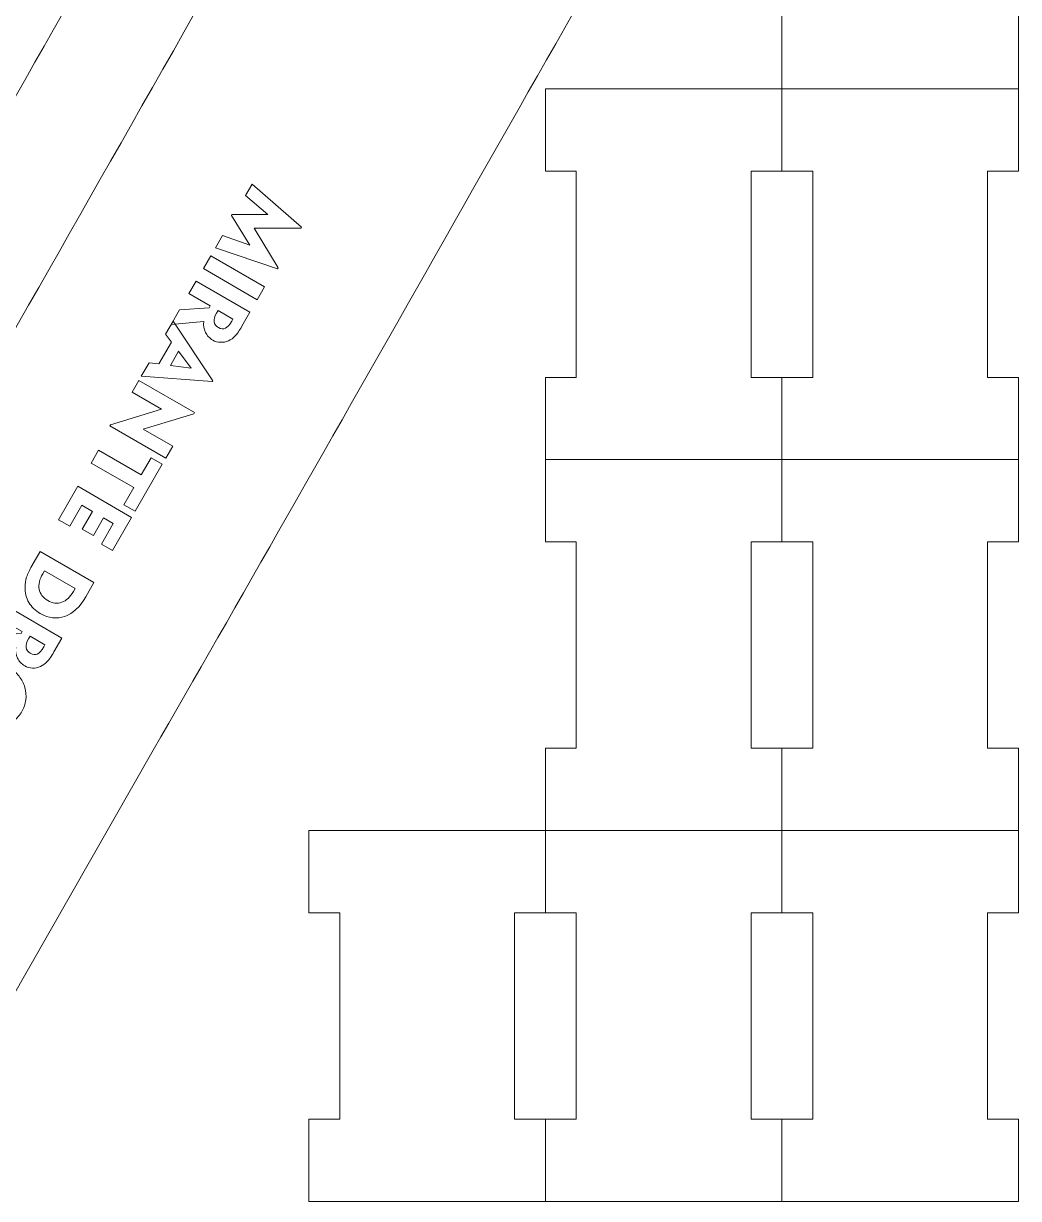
# Model space of a CAD drawing. Header units: millimetres. Extents: x -695 to 222, y -259 to 444.
# Drawn here: x 125.6 to 222.3, y 203 to 317.2 of the extents above; entities that cross this region are included whole.
import ezdxf

# ---------------------------------------------------------------- set-up
doc = ezdxf.new("R2010")
doc.units = ezdxf.units.MM
doc.header["$MEASUREMENT"] = 0
doc.layers.add('Camada 1', color=7, linetype='Continuous')

msp = doc.modelspace()

# ---------------------------------------------------------------- linework, layer by layer
at = {"layer": 'Camada 1', "color": 250, "lineweight": 9}
for points, knots in [([(154.7426, -174.9683), (154.7426, -174.9683), (154.6565, -174.9207), (154.6565, -174.9207), (154.6565, -174.9207), (154.4262, -174.7937), (154.195, -174.666), (153.9602, -174.5358), (153.9602, -174.5358), (135.4719, -163.0788), (135.844, -157.5013), (124.2362, -140.2521), (124.2362, -140.2521), (124.2362, -140.2521), (62.4888, -34.5565), (62.4888, -34.5565), (62.4888, -34.5565), (44.5784, -3.535), (17.9238, 41.3993), (0.0134, 72.4199), (0.0134, 72.4199), (-10.9435, 91.3978), (-12.6405, 95.4556), (-13.0009, 116.2374), (-13.0009, 116.2374), (-12.3235, 137.9772), (-7.3072, 140.444), (1.8275, 159.1211), (1.8275, 159.1211), (1.8275, 159.1211), (62.489, 265.444), (62.489, 265.444), (62.489, 265.444), (80.3989, 296.4654), (105.9857, 342.0165), (123.8953, 373.0373), (123.8953, 373.0373), (134.8521, 392.0151), (136.8375, 395.1035), (154.6551, 405.8073)], [0, 0, 0, 0, 0.09090909, 0.09090909, 0.09090909, 0.09090909, 0.18181818, 0.18181818, 0.18181818, 0.18181818, 0.27272727, 0.27272727, 0.27272727, 0.27272727, 0.36363636, 0.36363636, 0.36363636, 0.36363636, 0.45454545, 0.45454545, 0.45454545, 0.45454545, 0.54545455, 0.54545455, 0.54545455, 0.54545455, 0.63636364, 0.63636364, 0.63636364, 0.63636364, 0.72727273, 0.72727273, 0.72727273, 0.72727273, 0.81818182, 0.81818182, 0.81818182, 0.81818182, 1, 1, 1, 1]), ([(172.5403, 374.8289), (172.5403, 374.8289), (167.1963, 384.085), (167.1963, 384.085), (167.1963, 384.085), (167.1963, 384.085), (173.1469, 385.0678), (173.1469, 385.0678), (173.1469, 385.0678), (173.1469, 385.0678), (164.3993, 400.3139), (164.3993, 400.3139), (164.3993, 400.3139), (164.3993, 400.3139), (160.283, 396.0595), (160.283, 396.0595), (160.283, 396.0595), (160.283, 396.0595), (154.6551, 405.8073), (154.6551, 405.8073), (154.6551, 405.8073), (154.6551, 405.8073), (160.283, 396.0595), (160.283, 396.0595), (160.283, 396.0595), (160.283, 396.0595), (164.3993, 400.3139), (164.3993, 400.3139), (164.3993, 400.3139), (164.3993, 400.3139), (173.1469, 385.0678), (173.1469, 385.0678), (173.1469, 385.0678), (173.1469, 385.0678), (167.1963, 384.085), (167.1963, 384.085), (167.1963, 384.085), (167.1963, 384.085), (172.5403, 374.8289), (172.5403, 374.8289), (172.5403, 374.8289), (172.5403, 374.8289), (172.5036, 374.8068), (172.5036, 374.8068), (172.5036, 374.8068), (157.1657, 365.5457), (154.7163, 362.2764), (145.0626, 345.5552), (145.0626, 345.5552), (129.0636, 317.8437), (106.2066, 277.1525), (90.2073, 249.4408), (90.2073, 249.4408), (90.2073, 249.4408), (36.018, 154.4613), (36.018, 154.4613), (36.018, 154.4613), (27.8576, 137.7768), (23.3765, 135.5732), (22.7714, 116.1527), (22.7714, 116.1527), (23.0934, 97.5881), (24.6095, 93.9631), (34.3972, 77.0102), (34.3972, 77.0102), (50.3966, 49.2988), (74.2079, 9.1587), (90.2073, -18.5531), (90.2073, -18.5531), (90.2073, -18.5531), (145.3668, -112.9723), (145.3668, -112.9723), (145.3668, -112.9723), (155.7364, -128.3812), (155.4038, -133.3638), (171.9196, -143.5984), (171.9196, -143.5984), (171.9196, -143.5984), (172.5403, -143.9415), (172.5403, -143.9415), (172.5403, -143.9415), (172.5403, -143.9415), (167.1965, -153.1975), (167.1965, -153.1975), (167.1965, -153.1975), (167.1965, -153.1975), (163.3701, -148.5356), (163.3701, -148.5356), (163.3701, -148.5356), (163.3701, -148.5356), (154.5404, -163.7341), (154.5404, -163.7341), (154.5404, -163.7341), (154.5404, -163.7341), (160.283, -165.1723), (160.283, -165.1723), (160.283, -165.1723), (160.283, -165.1723), (154.6551, -174.9199), (154.6551, -174.9199), (154.6551, -174.9199), (154.6551, -174.9199), (160.283, -165.1723), (160.283, -165.1723), (160.283, -165.1723), (160.283, -165.1723), (154.5404, -163.7341), (154.5404, -163.7341), (154.5404, -163.7341), (154.5404, -163.7341), (163.3701, -148.5356), (163.3701, -148.5356), (163.3701, -148.5356), (163.3701, -148.5356), (167.1965, -153.1975), (167.1965, -153.1975), (167.1965, -153.1975), (167.1965, -153.1975), (172.5403, -143.9415), (172.5403, -143.9415), (172.5403, -143.9415), (172.5403, -143.9415), (172.5836, -143.9654), (172.5836, -143.9654)], [0, 0, 0, 0, 0.03125, 0.03125, 0.03125, 0.03125, 0.0625, 0.0625, 0.0625, 0.0625, 0.09375, 0.09375, 0.09375, 0.09375, 0.125, 0.125, 0.125, 0.125, 0.15625, 0.15625, 0.15625, 0.15625, 0.1875, 0.1875, 0.1875, 0.1875, 0.21875, 0.21875, 0.21875, 0.21875, 0.25, 0.25, 0.25, 0.25, 0.28125, 0.28125, 0.28125, 0.28125, 0.3125, 0.3125, 0.3125, 0.3125, 0.34375, 0.34375, 0.34375, 0.34375, 0.375, 0.375, 0.375, 0.375, 0.40625, 0.40625, 0.40625, 0.40625, 0.4375, 0.4375, 0.4375, 0.4375, 0.46875, 0.46875, 0.46875, 0.46875, 0.5, 0.5, 0.5, 0.5, 0.53125, 0.53125, 0.53125, 0.53125, 0.5625, 0.5625, 0.5625, 0.5625, 0.59375, 0.59375, 0.59375, 0.59375, 0.625, 0.625, 0.625, 0.625, 0.65625, 0.65625, 0.65625, 0.65625, 0.6875, 0.6875, 0.6875, 0.6875, 0.71875, 0.71875, 0.71875, 0.71875, 0.75, 0.75, 0.75, 0.75, 0.78125, 0.78125, 0.78125, 0.78125, 0.8125, 0.8125, 0.8125, 0.8125, 0.84375, 0.84375, 0.84375, 0.84375, 0.875, 0.875, 0.875, 0.875, 0.90625, 0.90625, 0.90625, 0.90625, 0.9375, 0.9375, 0.9375, 0.9375, 1, 1, 1, 1]), ([(202.7188, -177.8596), (202.7188, -177.8596), (202.6327, -177.812), (202.6327, -177.812), (202.6327, -177.812), (202.4024, -177.685), (202.1712, -177.5573), (201.9364, -177.4271), (201.9364, -177.4271), (183.4481, -165.9701), (183.8202, -160.3926), (172.2124, -143.1434), (172.2124, -143.1434), (172.2124, -143.1434), (110.465, -37.4478), (110.465, -37.4478), (110.465, -37.4478), (92.5546, -6.4263), (65.9, 38.508), (47.9896, 69.5286), (47.9896, 69.5286), (37.0327, 88.5065), (35.3357, 92.5643), (34.9753, 113.3461), (34.9753, 113.3461), (35.6527, 135.0859), (40.669, 137.5527), (49.8037, 156.2298), (49.8037, 156.2298), (49.8037, 156.2298), (110.4652, 262.5527), (110.4652, 262.5527), (110.4652, 262.5527), (128.3751, 293.5741), (153.9619, 339.1252), (171.8715, 370.146), (171.8715, 370.146), (182.8283, 389.1238), (184.8137, 392.2122), (202.6313, 402.916)], [0, 0, 0, 0, 0.09090909, 0.09090909, 0.09090909, 0.09090909, 0.18181818, 0.18181818, 0.18181818, 0.18181818, 0.27272727, 0.27272727, 0.27272727, 0.27272727, 0.36363636, 0.36363636, 0.36363636, 0.36363636, 0.45454545, 0.45454545, 0.45454545, 0.45454545, 0.54545455, 0.54545455, 0.54545455, 0.54545455, 0.63636364, 0.63636364, 0.63636364, 0.63636364, 0.72727273, 0.72727273, 0.72727273, 0.72727273, 0.81818182, 0.81818182, 0.81818182, 0.81818182, 1, 1, 1, 1]), ([(220.5165, 371.9376), (220.5165, 371.9376), (215.1725, 381.1937), (215.1725, 381.1937), (215.1725, 381.1937), (215.1725, 381.1937), (221.1231, 382.1765), (221.1231, 382.1765), (221.1231, 382.1765), (221.1231, 382.1765), (212.3755, 397.4226), (212.3755, 397.4226), (212.3755, 397.4226), (212.3755, 397.4226), (208.2592, 393.1682), (208.2592, 393.1682), (208.2592, 393.1682), (208.2592, 393.1682), (202.6313, 402.916), (202.6313, 402.916), (202.6313, 402.916), (202.6313, 402.916), (208.2592, 393.1682), (208.2592, 393.1682), (208.2592, 393.1682), (208.2592, 393.1682), (212.3755, 397.4226), (212.3755, 397.4226), (212.3755, 397.4226), (212.3755, 397.4226), (221.1231, 382.1765), (221.1231, 382.1765), (221.1231, 382.1765), (221.1231, 382.1765), (215.1725, 381.1937), (215.1725, 381.1937), (215.1725, 381.1937), (215.1725, 381.1937), (220.5165, 371.9376), (220.5165, 371.9376), (220.5165, 371.9376), (220.5165, 371.9376), (220.4798, 371.9155), (220.4798, 371.9155), (220.4798, 371.9155), (205.1419, 362.6544), (202.6925, 359.3851), (193.0388, 342.6639), (193.0388, 342.6639), (177.0398, 314.9524), (154.1828, 274.2612), (138.1835, 246.5495), (138.1835, 246.5495), (138.1835, 246.5495), (83.9942, 151.57), (83.9942, 151.57), (83.9942, 151.57), (75.8338, 134.8855), (71.3527, 132.6819), (70.7476, 113.2614), (70.7476, 113.2614), (71.0696, 94.6968), (72.5857, 91.0718), (82.3734, 74.1189), (82.3734, 74.1189), (98.3728, 46.4075), (122.1841, 6.2674), (138.1835, -21.4444), (138.1835, -21.4444), (138.1835, -21.4444), (193.343, -115.8636), (193.343, -115.8636), (193.343, -115.8636), (203.7126, -131.2725), (203.38, -136.2551), (219.8958, -146.4897), (219.8958, -146.4897), (219.8958, -146.4897), (220.5165, -146.8328), (220.5165, -146.8328), (220.5165, -146.8328), (220.5165, -146.8328), (215.1727, -156.0888), (215.1727, -156.0888), (215.1727, -156.0888), (215.1727, -156.0888), (211.3463, -151.4269), (211.3463, -151.4269), (211.3463, -151.4269), (211.3463, -151.4269), (202.5166, -166.6254), (202.5166, -166.6254), (202.5166, -166.6254), (202.5166, -166.6254), (208.2592, -168.0636), (208.2592, -168.0636), (208.2592, -168.0636), (208.2592, -168.0636), (202.6313, -177.8112), (202.6313, -177.8112), (202.6313, -177.8112), (202.6313, -177.8112), (208.2592, -168.0636), (208.2592, -168.0636), (208.2592, -168.0636), (208.2592, -168.0636), (202.5166, -166.6254), (202.5166, -166.6254), (202.5166, -166.6254), (202.5166, -166.6254), (211.3463, -151.4269), (211.3463, -151.4269), (211.3463, -151.4269), (211.3463, -151.4269), (215.1727, -156.0888), (215.1727, -156.0888), (215.1727, -156.0888), (215.1727, -156.0888), (220.5165, -146.8328), (220.5165, -146.8328), (220.5165, -146.8328), (220.5165, -146.8328), (220.5598, -146.8567), (220.5598, -146.8567)], [0, 0, 0, 0, 0.03125, 0.03125, 0.03125, 0.03125, 0.0625, 0.0625, 0.0625, 0.0625, 0.09375, 0.09375, 0.09375, 0.09375, 0.125, 0.125, 0.125, 0.125, 0.15625, 0.15625, 0.15625, 0.15625, 0.1875, 0.1875, 0.1875, 0.1875, 0.21875, 0.21875, 0.21875, 0.21875, 0.25, 0.25, 0.25, 0.25, 0.28125, 0.28125, 0.28125, 0.28125, 0.3125, 0.3125, 0.3125, 0.3125, 0.34375, 0.34375, 0.34375, 0.34375, 0.375, 0.375, 0.375, 0.375, 0.40625, 0.40625, 0.40625, 0.40625, 0.4375, 0.4375, 0.4375, 0.4375, 0.46875, 0.46875, 0.46875, 0.46875, 0.5, 0.5, 0.5, 0.5, 0.53125, 0.53125, 0.53125, 0.53125, 0.5625, 0.5625, 0.5625, 0.5625, 0.59375, 0.59375, 0.59375, 0.59375, 0.625, 0.625, 0.625, 0.625, 0.65625, 0.65625, 0.65625, 0.65625, 0.6875, 0.6875, 0.6875, 0.6875, 0.71875, 0.71875, 0.71875, 0.71875, 0.75, 0.75, 0.75, 0.75, 0.78125, 0.78125, 0.78125, 0.78125, 0.8125, 0.8125, 0.8125, 0.8125, 0.84375, 0.84375, 0.84375, 0.84375, 0.875, 0.875, 0.875, 0.875, 0.90625, 0.90625, 0.90625, 0.90625, 0.9375, 0.9375, 0.9375, 0.9375, 1, 1, 1, 1]), ([(147.8212, 301.5902), (147.8212, 301.5902), (152.5972, 297.3839), (152.5972, 297.3839), (152.5972, 297.3839), (152.5972, 297.3839), (152.5454, 297.2939), (152.5454, 297.2939), (152.5454, 297.2939), (152.5454, 297.2939), (147.9976, 297.2865), (147.9976, 297.2865), (147.9976, 297.2865), (147.9976, 297.2865), (150.3296, 293.4563), (150.3296, 293.4563), (150.3296, 293.4563), (150.3296, 293.4563), (150.2757, 293.3627), (150.2757, 293.3627), (150.2757, 293.3627), (150.2757, 293.3627), (144.2406, 295.3884), (144.2406, 295.3884), (144.2406, 295.3884), (144.2406, 295.3884), (144.9261, 296.576), (144.9261, 296.576), (144.9261, 296.576), (144.9261, 296.576), (147.5723, 295.6397), (147.5723, 295.6397), (147.5723, 295.6397), (147.5723, 295.6397), (145.8009, 298.535), (145.8009, 298.535), (145.8009, 298.535), (145.8009, 298.535), (145.8494, 298.6187), (145.8494, 298.6187), (145.8494, 298.6187), (145.8494, 298.6187), (149.3379, 298.6152), (149.3379, 298.6152), (149.3379, 298.6152), (149.3379, 298.6152), (147.1774, 300.4753), (147.1774, 300.4753), (147.1774, 300.4753), (147.1774, 300.4753), (147.8212, 301.5902), (147.8212, 301.5902)], [0, 0, 0, 0, 0.07142857, 0.07142857, 0.07142857, 0.07142857, 0.14285714, 0.14285714, 0.14285714, 0.14285714, 0.21428571, 0.21428571, 0.21428571, 0.21428571, 0.28571429, 0.28571429, 0.28571429, 0.28571429, 0.35714286, 0.35714286, 0.35714286, 0.35714286, 0.42857143, 0.42857143, 0.42857143, 0.42857143, 0.5, 0.5, 0.5, 0.5, 0.57142857, 0.57142857, 0.57142857, 0.57142857, 0.64285714, 0.64285714, 0.64285714, 0.64285714, 0.71428571, 0.71428571, 0.71428571, 0.71428571, 0.78571429, 0.78571429, 0.78571429, 0.78571429, 0.85714286, 0.85714286, 0.85714286, 0.85714286, 1, 1, 1, 1]), ([(143.7932, 294.6135), (143.7932, 294.6135), (149.0267, 291.5919), (149.0267, 291.5919), (149.0267, 291.5919), (149.0267, 291.5919), (148.3053, 290.3427), (148.3053, 290.3427), (148.3053, 290.3427), (148.3053, 290.3427), (143.0718, 293.3642), (143.0718, 293.3642), (143.0718, 293.3642), (143.0718, 293.3642), (143.7932, 294.6135), (143.7932, 294.6135)], [0, 0, 0, 0, 0.2, 0.2, 0.2, 0.2, 0.4, 0.4, 0.4, 0.4, 0.6, 0.6, 0.6, 0.6, 1, 1, 1, 1]), ([(142.3676, 292.1445), (142.3676, 292.1445), (147.6011, 289.123), (147.6011, 289.123), (147.6011, 289.123), (147.6011, 289.123), (146.8244, 287.7778), (146.8244, 287.7778), (146.8244, 287.7778), (146.5756, 287.3465), (146.3543, 287.0291), (146.1605, 286.8239), (146.1605, 286.8239), (145.9666, 286.6189), (145.7519, 286.4635), (145.5128, 286.3568), (145.5128, 286.3568), (145.2614, 286.2425), (145.0014, 286.1905), (144.7336, 286.2022), (144.7336, 286.2022), (144.4662, 286.2137), (144.2186, 286.2859), (143.9908, 286.4175), (143.9908, 286.4175), (143.6605, 286.6081), (143.4206, 286.8584), (143.2699, 287.1689), (143.2699, 287.1689), (143.1188, 287.4794), (143.0648, 287.8325), (143.1066, 288.229), (143.1066, 288.229), (143.1066, 288.229), (139.9352, 287.9312), (139.9352, 287.9312), (139.9352, 287.9312), (139.9352, 287.9312), (140.7587, 289.3578), (140.7587, 289.3578), (140.7587, 289.3578), (140.7587, 289.3578), (143.6202, 289.5685), (143.6202, 289.5685), (143.6202, 289.5685), (143.6202, 289.5685), (143.7226, 289.7459), (143.7226, 289.7459), (143.7226, 289.7459), (143.7226, 289.7459), (141.6677, 290.9323), (141.6677, 290.9323), (141.6677, 290.9323), (141.6677, 290.9323), (142.3676, 292.1445), (142.3676, 292.1445)], [0, 0, 0, 0, 0.06666667, 0.06666667, 0.06666667, 0.06666667, 0.13333333, 0.13333333, 0.13333333, 0.13333333, 0.2, 0.2, 0.2, 0.2, 0.26666667, 0.26666667, 0.26666667, 0.26666667, 0.33333333, 0.33333333, 0.33333333, 0.33333333, 0.4, 0.4, 0.4, 0.4, 0.46666667, 0.46666667, 0.46666667, 0.46666667, 0.53333333, 0.53333333, 0.53333333, 0.53333333, 0.6, 0.6, 0.6, 0.6, 0.66666667, 0.66666667, 0.66666667, 0.66666667, 0.73333333, 0.73333333, 0.73333333, 0.73333333, 0.8, 0.8, 0.8, 0.8, 0.86666667, 0.86666667, 0.86666667, 0.86666667, 1, 1, 1, 1]), ([(145.829, 288.2556), (145.829, 288.2556), (145.9476, 288.4613), (145.9476, 288.4613), (145.9476, 288.4613), (145.9476, 288.4613), (144.499, 289.2977), (144.499, 289.2977), (144.499, 289.2977), (144.499, 289.2977), (144.3468, 289.0341), (144.3468, 289.0341), (144.3468, 289.0341), (144.1647, 288.7187), (144.09, 288.4415), (144.1209, 288.2019), (144.1209, 288.2019), (144.1516, 287.9623), (144.2875, 287.7738), (144.5254, 287.6365), (144.5254, 287.6365), (144.7755, 287.4921), (145.0015, 287.4685), (145.2067, 287.565), (145.2067, 287.565), (145.4121, 287.6618), (145.619, 287.8921), (145.829, 288.2556)], [0, 0, 0, 0, 0.125, 0.125, 0.125, 0.125, 0.25, 0.25, 0.25, 0.25, 0.375, 0.375, 0.375, 0.375, 0.5, 0.5, 0.5, 0.5, 0.625, 0.625, 0.625, 0.625, 0.75, 0.75, 0.75, 0.75, 1, 1, 1, 1]), ([(140.1221, 288.2552), (140.1221, 288.2552), (143.9768, 282.4702), (143.9768, 282.4702), (143.9768, 282.4702), (143.9768, 282.4702), (143.9314, 282.3912), (143.9314, 282.3912), (143.9314, 282.3912), (143.9314, 282.3912), (137.028, 282.8961), (137.028, 282.8961), (137.028, 282.8961), (137.028, 282.8961), (137.7827, 284.2032), (137.7827, 284.2032), (137.7827, 284.2032), (137.7827, 284.2032), (138.7355, 284.095), (138.7355, 284.095), (138.7355, 284.095), (138.7355, 284.095), (139.9616, 286.219), (139.9616, 286.219), (139.9616, 286.219), (139.9616, 286.219), (139.396, 286.9973), (139.396, 286.9973), (139.396, 286.9973), (139.396, 286.9973), (140.1221, 288.2552), (140.1221, 288.2552)], [0, 0, 0, 0, 0.11111111, 0.11111111, 0.11111111, 0.11111111, 0.22222222, 0.22222222, 0.22222222, 0.22222222, 0.33333333, 0.33333333, 0.33333333, 0.33333333, 0.44444444, 0.44444444, 0.44444444, 0.44444444, 0.55555556, 0.55555556, 0.55555556, 0.55555556, 0.66666667, 0.66666667, 0.66666667, 0.66666667, 0.77777778, 0.77777778, 0.77777778, 0.77777778, 1, 1, 1, 1]), ([(140.6545, 285.3361), (140.6545, 285.3361), (139.8607, 283.9612), (139.8607, 283.9612), (139.8607, 283.9612), (139.8607, 283.9612), (141.891, 283.694), (141.891, 283.694), (141.891, 283.694), (141.891, 283.694), (140.6545, 285.3361), (140.6545, 285.3361)], [0, 0, 0, 0, 0.25, 0.25, 0.25, 0.25, 0.5, 0.5, 0.5, 0.5, 1, 1, 1, 1]), ([(136.8018, 282.5043), (136.8018, 282.5043), (142.2053, 279.3846), (142.2053, 279.3846), (142.2053, 279.3846), (142.2053, 279.3846), (142.1363, 279.2651), (142.1363, 279.2651), (142.1363, 279.2651), (142.1363, 279.2651), (137.2009, 277.7699), (137.2009, 277.7699), (137.2009, 277.7699), (137.2009, 277.7699), (140.085, 276.1048), (140.085, 276.1048), (140.085, 276.1048), (140.085, 276.1048), (139.4192, 274.9516), (139.4192, 274.9516), (139.4192, 274.9516), (139.4192, 274.9516), (133.9861, 278.0884), (133.9861, 278.0884), (133.9861, 278.0884), (133.9861, 278.0884), (134.0488, 278.1967), (134.0488, 278.1967), (134.0488, 278.1967), (134.0488, 278.1967), (138.9907, 279.7031), (138.9907, 279.7031), (138.9907, 279.7031), (138.9907, 279.7031), (136.1361, 281.3512), (136.1361, 281.3512), (136.1361, 281.3512), (136.1361, 281.3512), (136.8018, 282.5043), (136.8018, 282.5043)], [0, 0, 0, 0, 0.09090909, 0.09090909, 0.09090909, 0.09090909, 0.18181818, 0.18181818, 0.18181818, 0.18181818, 0.27272727, 0.27272727, 0.27272727, 0.27272727, 0.36363636, 0.36363636, 0.36363636, 0.36363636, 0.45454545, 0.45454545, 0.45454545, 0.45454545, 0.54545455, 0.54545455, 0.54545455, 0.54545455, 0.63636364, 0.63636364, 0.63636364, 0.63636364, 0.72727273, 0.72727273, 0.72727273, 0.72727273, 0.81818182, 0.81818182, 0.81818182, 0.81818182, 1, 1, 1, 1]), ([(132.8805, 275.7124), (132.8805, 275.7124), (137.0201, 273.3225), (137.0201, 273.3225), (137.0201, 273.3225), (137.0201, 273.3225), (137.9802, 274.9858), (137.9802, 274.9858), (137.9802, 274.9858), (137.9802, 274.9858), (139.0744, 274.3541), (139.0744, 274.3541), (139.0744, 274.3541), (139.0744, 274.3541), (136.4368, 269.7859), (136.4368, 269.7859), (136.4368, 269.7859), (136.4368, 269.7859), (135.3429, 270.4175), (135.3429, 270.4175), (135.3429, 270.4175), (135.3429, 270.4175), (136.2989, 272.0733), (136.2989, 272.0733), (136.2989, 272.0733), (136.2989, 272.0733), (132.1593, 274.4632), (132.1593, 274.4632), (132.1593, 274.4632), (132.1593, 274.4632), (132.8805, 275.7124), (132.8805, 275.7124)], [0, 0, 0, 0, 0.11111111, 0.11111111, 0.11111111, 0.11111111, 0.22222222, 0.22222222, 0.22222222, 0.22222222, 0.33333333, 0.33333333, 0.33333333, 0.33333333, 0.44444444, 0.44444444, 0.44444444, 0.44444444, 0.55555556, 0.55555556, 0.55555556, 0.55555556, 0.66666667, 0.66666667, 0.66666667, 0.66666667, 0.77777778, 0.77777778, 0.77777778, 0.77777778, 1, 1, 1, 1]), ([(130.8569, 272.2074), (130.8569, 272.2074), (136.0904, 269.1859), (136.0904, 269.1859), (136.0904, 269.1859), (136.0904, 269.1859), (134.2298, 265.963), (134.2298, 265.963), (134.2298, 265.963), (134.2298, 265.963), (133.1506, 266.5861), (133.1506, 266.5861), (133.1506, 266.5861), (133.1506, 266.5861), (134.3114, 268.5967), (134.3114, 268.5967), (134.3114, 268.5967), (134.3114, 268.5967), (133.3651, 269.143), (133.3651, 269.143), (133.3651, 269.143), (133.3651, 269.143), (132.3709, 267.4207), (132.3709, 267.4207), (132.3709, 267.4207), (132.3709, 267.4207), (131.299, 268.0395), (131.299, 268.0395), (131.299, 268.0395), (131.299, 268.0395), (132.2934, 269.7618), (132.2934, 269.7618), (132.2934, 269.7618), (132.2934, 269.7618), (131.2585, 270.3593), (131.2585, 270.3593), (131.2585, 270.3593), (131.2585, 270.3593), (130.0806, 268.3192), (130.0806, 268.3192), (130.0806, 268.3192), (130.0806, 268.3192), (128.9792, 268.9551), (128.9792, 268.9551), (128.9792, 268.9551), (128.9792, 268.9551), (130.8569, 272.2074), (130.8569, 272.2074)], [0, 0, 0, 0, 0.07692308, 0.07692308, 0.07692308, 0.07692308, 0.15384615, 0.15384615, 0.15384615, 0.15384615, 0.23076923, 0.23076923, 0.23076923, 0.23076923, 0.30769231, 0.30769231, 0.30769231, 0.30769231, 0.38461538, 0.38461538, 0.38461538, 0.38461538, 0.46153846, 0.46153846, 0.46153846, 0.46153846, 0.53846154, 0.53846154, 0.53846154, 0.53846154, 0.61538462, 0.61538462, 0.61538462, 0.61538462, 0.69230769, 0.69230769, 0.69230769, 0.69230769, 0.76923077, 0.76923077, 0.76923077, 0.76923077, 0.84615385, 0.84615385, 0.84615385, 0.84615385, 1, 1, 1, 1]), ([(127.196, 265.8665), (127.196, 265.8665), (132.4296, 262.8449), (132.4296, 262.8449), (132.4296, 262.8449), (132.4296, 262.8449), (131.6273, 261.4553), (131.6273, 261.4553), (131.6273, 261.4553), (131.0632, 260.4782), (130.3879, 259.8464), (129.6016, 259.5629), (129.6016, 259.5629), (128.8152, 259.2793), (128.0158, 259.3713), (127.2051, 259.8394), (127.2051, 259.8394), (126.7197, 260.1196), (126.3507, 260.4788), (126.1015, 260.9151), (126.1015, 260.9151), (125.8505, 261.3508), (125.7268, 261.8508), (125.7277, 262.4155), (125.7277, 262.4155), (125.7277, 262.7374), (125.7789, 263.0562), (125.8808, 263.3751), (125.8808, 263.3751), (125.9822, 263.6927), (126.1532, 264.0604), (126.3937, 264.4768), (126.3937, 264.4768), (126.3937, 264.4768), (127.196, 265.8665), (127.196, 265.8665)], [0, 0, 0, 0, 0.1, 0.1, 0.1, 0.1, 0.2, 0.2, 0.2, 0.2, 0.3, 0.3, 0.3, 0.3, 0.4, 0.4, 0.4, 0.4, 0.5, 0.5, 0.5, 0.5, 0.6, 0.6, 0.6, 0.6, 0.7, 0.7, 0.7, 0.7, 0.8, 0.8, 0.8, 0.8, 1, 1, 1, 1]), ([(127.607, 263.9833), (127.607, 263.9833), (127.4484, 263.7086), (127.4484, 263.7086), (127.4484, 263.7086), (127.1333, 263.1629), (127.0183, 262.6593), (127.1051, 262.1983), (127.1051, 262.1983), (127.1924, 261.7374), (127.468, 261.3729), (127.9349, 261.1034), (127.9349, 261.1034), (128.4019, 260.8338), (128.8568, 260.7765), (129.3018, 260.9301), (129.3018, 260.9301), (129.747, 261.0838), (130.1268, 261.4345), (130.4419, 261.9802), (130.4419, 261.9802), (130.4419, 261.9802), (130.6005, 262.2549), (130.6005, 262.2549), (130.6005, 262.2549), (130.6005, 262.2549), (127.607, 263.9833), (127.607, 263.9833)], [0, 0, 0, 0, 0.125, 0.125, 0.125, 0.125, 0.25, 0.25, 0.25, 0.25, 0.375, 0.375, 0.375, 0.375, 0.5, 0.5, 0.5, 0.5, 0.625, 0.625, 0.625, 0.625, 0.75, 0.75, 0.75, 0.75, 1, 1, 1, 1]), ([(124.0848, 260.4778), (124.0848, 260.4778), (129.3184, 257.4562), (129.3184, 257.4562), (129.3184, 257.4562), (129.3184, 257.4562), (128.5416, 256.111), (128.5416, 256.111), (128.5416, 256.111), (128.2928, 255.6798), (128.0715, 255.3624), (127.8777, 255.1572), (127.8777, 255.1572), (127.6838, 254.9522), (127.4692, 254.7967), (127.2301, 254.6901), (127.2301, 254.6901), (126.9785, 254.5757), (126.7186, 254.5238), (126.4509, 254.5355), (126.4509, 254.5355), (126.1834, 254.547), (125.9358, 254.6193), (125.708, 254.7508), (125.708, 254.7508), (125.3777, 254.9414), (125.1379, 255.1917), (124.9871, 255.5021), (124.9871, 255.5021), (124.836, 255.8127), (124.782, 256.1658), (124.8238, 256.5623), (124.8238, 256.5623), (124.8238, 256.5623), (121.6524, 256.2645), (121.6524, 256.2645), (121.6524, 256.2645), (121.6524, 256.2645), (122.4759, 257.6912), (122.4759, 257.6912), (122.4759, 257.6912), (122.4759, 257.6912), (125.3374, 257.9018), (125.3374, 257.9018), (125.3374, 257.9018), (125.3374, 257.9018), (125.4398, 258.0791), (125.4398, 258.0791), (125.4398, 258.0791), (125.4398, 258.0791), (123.3849, 259.2655), (123.3849, 259.2655), (123.3849, 259.2655), (123.3849, 259.2655), (124.0848, 260.4778), (124.0848, 260.4778)], [0, 0, 0, 0, 0.06666667, 0.06666667, 0.06666667, 0.06666667, 0.13333333, 0.13333333, 0.13333333, 0.13333333, 0.2, 0.2, 0.2, 0.2, 0.26666667, 0.26666667, 0.26666667, 0.26666667, 0.33333333, 0.33333333, 0.33333333, 0.33333333, 0.4, 0.4, 0.4, 0.4, 0.46666667, 0.46666667, 0.46666667, 0.46666667, 0.53333333, 0.53333333, 0.53333333, 0.53333333, 0.6, 0.6, 0.6, 0.6, 0.66666667, 0.66666667, 0.66666667, 0.66666667, 0.73333333, 0.73333333, 0.73333333, 0.73333333, 0.8, 0.8, 0.8, 0.8, 0.86666667, 0.86666667, 0.86666667, 0.86666667, 1, 1, 1, 1]), ([(127.5461, 256.5889), (127.5461, 256.5889), (127.6648, 256.7945), (127.6648, 256.7945), (127.6648, 256.7945), (127.6648, 256.7945), (126.2162, 257.631), (126.2162, 257.631), (126.2162, 257.631), (126.2162, 257.631), (126.064, 257.3674), (126.064, 257.3674), (126.064, 257.3674), (125.8819, 257.052), (125.8072, 256.7748), (125.838, 256.5352), (125.838, 256.5352), (125.8688, 256.2956), (126.0047, 256.1072), (126.2425, 255.9699), (126.2425, 255.9699), (126.4926, 255.8255), (126.7187, 255.8017), (126.9239, 255.8983), (126.9239, 255.8983), (127.1293, 255.995), (127.3362, 256.2254), (127.5461, 256.5889)], [0, 0, 0, 0, 0.125, 0.125, 0.125, 0.125, 0.25, 0.25, 0.25, 0.25, 0.375, 0.375, 0.375, 0.375, 0.5, 0.5, 0.5, 0.5, 0.625, 0.625, 0.625, 0.625, 0.75, 0.75, 0.75, 0.75, 1, 1, 1, 1]), ([(124.1701, 254.5824), (124.5582, 254.3584), (124.882, 254.0827), (125.142, 253.7535), (125.142, 253.7535), (125.404, 253.4249), (125.592, 253.0535), (125.7094, 252.6392), (125.7094, 252.6392), (125.8229, 252.2468), (125.8536, 251.8479), (125.8013, 251.4445), (125.8013, 251.4445), (125.751, 251.0415), (125.6219, 250.661), (125.4162, 250.3051), (125.4162, 250.3051), (125.2108, 249.949), (124.9446, 249.6475), (124.6194, 249.4001), (124.6194, 249.4001), (124.2941, 249.1525), (123.9288, 248.9775), (123.5255, 248.8736), (123.5255, 248.8736), (123.1206, 248.7674), (122.712, 248.7452), (122.2978, 248.8102), (122.2978, 248.8102), (121.8843, 248.8733), (121.4807, 249.0193), (121.0889, 249.2455), (121.0889, 249.2455), (120.7612, 249.4347), (120.4796, 249.6581), (120.2439, 249.9157), (120.2439, 249.9157), (120.0088, 250.1745), (119.8235, 250.4623), (119.689, 250.7814), (119.689, 250.7814), (119.4974, 251.232), (119.4146, 251.6971), (119.442, 252.1772), (119.442, 252.1772), (119.4683, 252.6582), (119.6023, 253.1065), (119.8427, 253.5229), (119.8427, 253.5229), (120.0469, 253.8765), (120.3114, 254.1755), (120.6353, 254.4203), (120.6353, 254.4203), (120.9591, 254.6655), (121.3232, 254.8381), (121.725, 254.9396), (121.725, 254.9396), (122.1414, 255.0458), (122.557, 255.0687), (122.97, 255.0075), (122.97, 255.0075), (123.3827, 254.9484), (123.7832, 254.8058), (124.1701, 254.5824)], [0, 0, 0, 0, 0.05882353, 0.05882353, 0.05882353, 0.05882353, 0.11764706, 0.11764706, 0.11764706, 0.11764706, 0.17647059, 0.17647059, 0.17647059, 0.17647059, 0.23529412, 0.23529412, 0.23529412, 0.23529412, 0.29411765, 0.29411765, 0.29411765, 0.29411765, 0.35294118, 0.35294118, 0.35294118, 0.35294118, 0.41176471, 0.41176471, 0.41176471, 0.41176471, 0.47058824, 0.47058824, 0.47058824, 0.47058824, 0.52941176, 0.52941176, 0.52941176, 0.52941176, 0.58823529, 0.58823529, 0.58823529, 0.58823529, 0.64705882, 0.64705882, 0.64705882, 0.64705882, 0.70588235, 0.70588235, 0.70588235, 0.70588235, 0.76470588, 0.76470588, 0.76470588, 0.76470588, 0.82352941, 0.82352941, 0.82352941, 0.82352941, 0.88235294, 0.88235294, 0.88235294, 0.88235294, 1, 1, 1, 1])]:
    msp.add_open_spline(points, degree=3, knots=knots, dxfattribs=at)
at = {"layer": 'Camada 1', "color": 250, "lineweight": 20}
for points in [[(202.3302, 346.9129), (202.3302, 346.9129), (202.3302, 346.9128), (202.3302, 346.9128), (202.3302, 346.9128), (202.3302, 346.9128), (219.3302, 346.9128), (219.3302, 346.9128), (219.3302, 346.9128), (219.3302, 346.9128), (219.3302, 346.9129), (219.3302, 346.9129), (219.3302, 346.9129), (219.3302, 346.9129), (222.3302, 346.9129), (222.3302, 346.9129), (222.3302, 346.9129), (222.3302, 346.9129), (222.3302, 338.9129), (222.3302, 338.9129), (222.3302, 338.9129), (222.3302, 338.9129), (219.3302, 338.9129), (219.3302, 338.9129), (219.3302, 338.9129), (219.3302, 338.9129), (219.3302, 318.8537), (219.3302, 318.8537), (219.3302, 318.8537), (219.3302, 318.8537), (222.3302, 318.8537), (222.3302, 318.8537), (222.3302, 318.8537), (222.3302, 318.8537), (222.3302, 310.8537), (222.3302, 310.8537), (222.3302, 310.8537), (222.3302, 310.8537), (219.3302, 310.8537), (219.3302, 310.8537), (219.3302, 310.8537), (219.3302, 310.8537), (219.3302, 310.8538), (219.3302, 310.8538), (219.3302, 310.8538), (219.3302, 310.8538), (202.3302, 310.8538), (202.3302, 310.8538), (202.3302, 310.8538), (202.3302, 310.8538), (202.3302, 310.8537), (202.3302, 310.8537), (202.3302, 310.8537), (202.3302, 310.8537), (199.3302, 310.8537), (199.3302, 310.8537), (199.3302, 310.8537), (199.3302, 310.8537), (199.3302, 318.8537), (199.3302, 318.8537), (199.3302, 318.8537), (199.3302, 318.8537), (202.3302, 318.8537), (202.3302, 318.8537), (202.3302, 318.8537), (202.3302, 318.8537), (202.3302, 338.9129), (202.3302, 338.9129), (202.3302, 338.9129), (202.3302, 338.9129), (199.3302, 338.9129), (199.3302, 338.9129), (199.3302, 338.9129), (199.3302, 338.9129), (199.3302, 346.9129), (199.3302, 346.9129), (199.3302, 346.9129), (199.3302, 346.9129), (202.3302, 346.9129), (202.3302, 346.9129)], [(196.3302, 274.7945), (196.3302, 274.7945), (196.3302, 274.7946), (196.3302, 274.7946), (196.3302, 274.7946), (196.3302, 274.7946), (179.3302, 274.7946), (179.3302, 274.7946), (179.3302, 274.7946), (179.3302, 274.7946), (179.3302, 274.7945), (179.3302, 274.7945), (179.3302, 274.7945), (179.3302, 274.7945), (176.3302, 274.7945), (176.3302, 274.7945), (176.3302, 274.7945), (176.3302, 274.7945), (176.3302, 282.7945), (176.3302, 282.7945), (176.3302, 282.7945), (176.3302, 282.7945), (179.3302, 282.7945), (179.3302, 282.7945), (179.3302, 282.7945), (179.3302, 282.7945), (179.3302, 302.8537), (179.3302, 302.8537), (179.3302, 302.8537), (179.3302, 302.8537), (176.3302, 302.8537), (176.3302, 302.8537), (176.3302, 302.8537), (176.3302, 302.8537), (176.3302, 310.8537), (176.3302, 310.8537), (176.3302, 310.8537), (176.3302, 310.8537), (179.3302, 310.8537), (179.3302, 310.8537), (179.3302, 310.8537), (179.3302, 310.8537), (179.3302, 310.8536), (179.3302, 310.8536), (179.3302, 310.8536), (179.3302, 310.8536), (196.3302, 310.8536), (196.3302, 310.8536), (196.3302, 310.8536), (196.3302, 310.8536), (196.3302, 310.8537), (196.3302, 310.8537), (196.3302, 310.8537), (196.3302, 310.8537), (199.3302, 310.8537), (199.3302, 310.8537), (199.3302, 310.8537), (199.3302, 310.8537), (199.3302, 302.8537), (199.3302, 302.8537), (199.3302, 302.8537), (199.3302, 302.8537), (196.3302, 302.8537), (196.3302, 302.8537), (196.3302, 302.8537), (196.3302, 302.8537), (196.3302, 282.7945), (196.3302, 282.7945), (196.3302, 282.7945), (196.3302, 282.7945), (199.3302, 282.7945), (199.3302, 282.7945), (199.3302, 282.7945), (199.3302, 282.7945), (199.3302, 274.7945), (199.3302, 274.7945), (199.3302, 274.7945), (199.3302, 274.7945), (196.3302, 274.7945), (196.3302, 274.7945)], [(202.3302, 274.7945), (202.3302, 274.7945), (202.3302, 274.7946), (202.3302, 274.7946), (202.3302, 274.7946), (202.3302, 274.7946), (219.3302, 274.7946), (219.3302, 274.7946), (219.3302, 274.7946), (219.3302, 274.7946), (219.3302, 274.7945), (219.3302, 274.7945), (219.3302, 274.7945), (219.3302, 274.7945), (222.3302, 274.7945), (222.3302, 274.7945), (222.3302, 274.7945), (222.3302, 274.7945), (222.3302, 282.7945), (222.3302, 282.7945), (222.3302, 282.7945), (222.3302, 282.7945), (219.3302, 282.7945), (219.3302, 282.7945), (219.3302, 282.7945), (219.3302, 282.7945), (219.3302, 302.8537), (219.3302, 302.8537), (219.3302, 302.8537), (219.3302, 302.8537), (222.3302, 302.8537), (222.3302, 302.8537), (222.3302, 302.8537), (222.3302, 302.8537), (222.3302, 310.8537), (222.3302, 310.8537), (222.3302, 310.8537), (222.3302, 310.8537), (219.3302, 310.8537), (219.3302, 310.8537), (219.3302, 310.8537), (219.3302, 310.8537), (219.3302, 310.8536), (219.3302, 310.8536), (219.3302, 310.8536), (219.3302, 310.8536), (202.3302, 310.8536), (202.3302, 310.8536), (202.3302, 310.8536), (202.3302, 310.8536), (202.3302, 310.8537), (202.3302, 310.8537), (202.3302, 310.8537), (202.3302, 310.8537), (199.3302, 310.8537), (199.3302, 310.8537), (199.3302, 310.8537), (199.3302, 310.8537), (199.3302, 302.8537), (199.3302, 302.8537), (199.3302, 302.8537), (199.3302, 302.8537), (202.3302, 302.8537), (202.3302, 302.8537), (202.3302, 302.8537), (202.3302, 302.8537), (202.3302, 282.7945), (202.3302, 282.7945), (202.3302, 282.7945), (202.3302, 282.7945), (199.3302, 282.7945), (199.3302, 282.7945), (199.3302, 282.7945), (199.3302, 282.7945), (199.3302, 274.7945), (199.3302, 274.7945), (199.3302, 274.7945), (199.3302, 274.7945), (202.3302, 274.7945), (202.3302, 274.7945)], [(196.3302, 274.7945), (196.3302, 274.7945), (196.3302, 274.7944), (196.3302, 274.7944), (196.3302, 274.7944), (196.3302, 274.7944), (179.3302, 274.7944), (179.3302, 274.7944), (179.3302, 274.7944), (179.3302, 274.7944), (179.3302, 274.7945), (179.3302, 274.7945), (179.3302, 274.7945), (179.3302, 274.7945), (176.3302, 274.7945), (176.3302, 274.7945), (176.3302, 274.7945), (176.3302, 274.7945), (176.3302, 266.7945), (176.3302, 266.7945), (176.3302, 266.7945), (176.3302, 266.7945), (179.3302, 266.7945), (179.3302, 266.7945), (179.3302, 266.7945), (179.3302, 266.7945), (179.3302, 246.7353), (179.3302, 246.7353), (179.3302, 246.7353), (179.3302, 246.7353), (176.3302, 246.7353), (176.3302, 246.7353), (176.3302, 246.7353), (176.3302, 246.7353), (176.3302, 238.7353), (176.3302, 238.7353), (176.3302, 238.7353), (176.3302, 238.7353), (179.3302, 238.7353), (179.3302, 238.7353), (179.3302, 238.7353), (179.3302, 238.7353), (179.3302, 238.7354), (179.3302, 238.7354), (179.3302, 238.7354), (179.3302, 238.7354), (196.3302, 238.7354), (196.3302, 238.7354), (196.3302, 238.7354), (196.3302, 238.7354), (196.3302, 238.7353), (196.3302, 238.7353), (196.3302, 238.7353), (196.3302, 238.7353), (199.3302, 238.7353), (199.3302, 238.7353), (199.3302, 238.7353), (199.3302, 238.7353), (199.3302, 246.7353), (199.3302, 246.7353), (199.3302, 246.7353), (199.3302, 246.7353), (196.3302, 246.7353), (196.3302, 246.7353), (196.3302, 246.7353), (196.3302, 246.7353), (196.3302, 266.7945), (196.3302, 266.7945), (196.3302, 266.7945), (196.3302, 266.7945), (199.3302, 266.7945), (199.3302, 266.7945), (199.3302, 266.7945), (199.3302, 266.7945), (199.3302, 274.7945), (199.3302, 274.7945), (199.3302, 274.7945), (199.3302, 274.7945), (196.3302, 274.7945), (196.3302, 274.7945)], [(202.3302, 274.7945), (202.3302, 274.7945), (202.3302, 274.7944), (202.3302, 274.7944), (202.3302, 274.7944), (202.3302, 274.7944), (219.3302, 274.7944), (219.3302, 274.7944), (219.3302, 274.7944), (219.3302, 274.7944), (219.3302, 274.7945), (219.3302, 274.7945), (219.3302, 274.7945), (219.3302, 274.7945), (222.3302, 274.7945), (222.3302, 274.7945), (222.3302, 274.7945), (222.3302, 274.7945), (222.3302, 266.7945), (222.3302, 266.7945), (222.3302, 266.7945), (222.3302, 266.7945), (219.3302, 266.7945), (219.3302, 266.7945), (219.3302, 266.7945), (219.3302, 266.7945), (219.3302, 246.7353), (219.3302, 246.7353), (219.3302, 246.7353), (219.3302, 246.7353), (222.3302, 246.7353), (222.3302, 246.7353), (222.3302, 246.7353), (222.3302, 246.7353), (222.3302, 238.7353), (222.3302, 238.7353), (222.3302, 238.7353), (222.3302, 238.7353), (219.3302, 238.7353), (219.3302, 238.7353), (219.3302, 238.7353), (219.3302, 238.7353), (219.3302, 238.7354), (219.3302, 238.7354), (219.3302, 238.7354), (219.3302, 238.7354), (202.3302, 238.7354), (202.3302, 238.7354), (202.3302, 238.7354), (202.3302, 238.7354), (202.3302, 238.7353), (202.3302, 238.7353), (202.3302, 238.7353), (202.3302, 238.7353), (199.3302, 238.7353), (199.3302, 238.7353), (199.3302, 238.7353), (199.3302, 238.7353), (199.3302, 246.7353), (199.3302, 246.7353), (199.3302, 246.7353), (199.3302, 246.7353), (202.3302, 246.7353), (202.3302, 246.7353), (202.3302, 246.7353), (202.3302, 246.7353), (202.3302, 266.7945), (202.3302, 266.7945), (202.3302, 266.7945), (202.3302, 266.7945), (199.3302, 266.7945), (199.3302, 266.7945), (199.3302, 266.7945), (199.3302, 266.7945), (199.3302, 274.7945), (199.3302, 274.7945), (199.3302, 274.7945), (199.3302, 274.7945), (202.3302, 274.7945), (202.3302, 274.7945)], [(156.3302, 202.6761), (156.3302, 202.6761), (156.3302, 202.6762), (156.3302, 202.6762), (156.3302, 202.6762), (156.3302, 202.6762), (173.3302, 202.6762), (173.3302, 202.6762), (173.3302, 202.6762), (173.3302, 202.6762), (173.3302, 202.6761), (173.3302, 202.6761), (173.3302, 202.6761), (173.3302, 202.6761), (176.3302, 202.6761), (176.3302, 202.6761), (176.3302, 202.6761), (176.3302, 202.6761), (176.3302, 210.6761), (176.3302, 210.6761), (176.3302, 210.6761), (176.3302, 210.6761), (173.3302, 210.6761), (173.3302, 210.6761), (173.3302, 210.6761), (173.3302, 210.6761), (173.3302, 230.7353), (173.3302, 230.7353), (173.3302, 230.7353), (173.3302, 230.7353), (176.3302, 230.7353), (176.3302, 230.7353), (176.3302, 230.7353), (176.3302, 230.7353), (176.3302, 238.7353), (176.3302, 238.7353), (176.3302, 238.7353), (176.3302, 238.7353), (173.3302, 238.7353), (173.3302, 238.7353), (173.3302, 238.7353), (173.3302, 238.7353), (173.3302, 238.7352), (173.3302, 238.7352), (173.3302, 238.7352), (173.3302, 238.7352), (156.3302, 238.7352), (156.3302, 238.7352), (156.3302, 238.7352), (156.3302, 238.7352), (156.3302, 238.7353), (156.3302, 238.7353), (156.3302, 238.7353), (156.3302, 238.7353), (153.3302, 238.7353), (153.3302, 238.7353), (153.3302, 238.7353), (153.3302, 238.7353), (153.3302, 230.7353), (153.3302, 230.7353), (153.3302, 230.7353), (153.3302, 230.7353), (156.3302, 230.7353), (156.3302, 230.7353), (156.3302, 230.7353), (156.3302, 230.7353), (156.3302, 210.6761), (156.3302, 210.6761), (156.3302, 210.6761), (156.3302, 210.6761), (153.3302, 210.6761), (153.3302, 210.6761), (153.3302, 210.6761), (153.3302, 210.6761), (153.3302, 202.6761), (153.3302, 202.6761), (153.3302, 202.6761), (153.3302, 202.6761), (156.3302, 202.6761), (156.3302, 202.6761)], [(196.3302, 202.6761), (196.3302, 202.6761), (196.3302, 202.6762), (196.3302, 202.6762), (196.3302, 202.6762), (196.3302, 202.6762), (179.3302, 202.6762), (179.3302, 202.6762), (179.3302, 202.6762), (179.3302, 202.6762), (179.3302, 202.6761), (179.3302, 202.6761), (179.3302, 202.6761), (179.3302, 202.6761), (176.3302, 202.6761), (176.3302, 202.6761), (176.3302, 202.6761), (176.3302, 202.6761), (176.3302, 210.6761), (176.3302, 210.6761), (176.3302, 210.6761), (176.3302, 210.6761), (179.3302, 210.6761), (179.3302, 210.6761), (179.3302, 210.6761), (179.3302, 210.6761), (179.3302, 230.7353), (179.3302, 230.7353), (179.3302, 230.7353), (179.3302, 230.7353), (176.3302, 230.7353), (176.3302, 230.7353), (176.3302, 230.7353), (176.3302, 230.7353), (176.3302, 238.7353), (176.3302, 238.7353), (176.3302, 238.7353), (176.3302, 238.7353), (179.3302, 238.7353), (179.3302, 238.7353), (179.3302, 238.7353), (179.3302, 238.7353), (179.3302, 238.7352), (179.3302, 238.7352), (179.3302, 238.7352), (179.3302, 238.7352), (196.3302, 238.7352), (196.3302, 238.7352), (196.3302, 238.7352), (196.3302, 238.7352), (196.3302, 238.7353), (196.3302, 238.7353), (196.3302, 238.7353), (196.3302, 238.7353), (199.3302, 238.7353), (199.3302, 238.7353), (199.3302, 238.7353), (199.3302, 238.7353), (199.3302, 230.7353), (199.3302, 230.7353), (199.3302, 230.7353), (199.3302, 230.7353), (196.3302, 230.7353), (196.3302, 230.7353), (196.3302, 230.7353), (196.3302, 230.7353), (196.3302, 210.6761), (196.3302, 210.6761), (196.3302, 210.6761), (196.3302, 210.6761), (199.3302, 210.6761), (199.3302, 210.6761), (199.3302, 210.6761), (199.3302, 210.6761), (199.3302, 202.6761), (199.3302, 202.6761), (199.3302, 202.6761), (199.3302, 202.6761), (196.3302, 202.6761), (196.3302, 202.6761)], [(202.3302, 202.6761), (202.3302, 202.6761), (202.3302, 202.6762), (202.3302, 202.6762), (202.3302, 202.6762), (202.3302, 202.6762), (219.3302, 202.6762), (219.3302, 202.6762), (219.3302, 202.6762), (219.3302, 202.6762), (219.3302, 202.6761), (219.3302, 202.6761), (219.3302, 202.6761), (219.3302, 202.6761), (222.3302, 202.6761), (222.3302, 202.6761), (222.3302, 202.6761), (222.3302, 202.6761), (222.3302, 210.6761), (222.3302, 210.6761), (222.3302, 210.6761), (222.3302, 210.6761), (219.3302, 210.6761), (219.3302, 210.6761), (219.3302, 210.6761), (219.3302, 210.6761), (219.3302, 230.7353), (219.3302, 230.7353), (219.3302, 230.7353), (219.3302, 230.7353), (222.3302, 230.7353), (222.3302, 230.7353), (222.3302, 230.7353), (222.3302, 230.7353), (222.3302, 238.7353), (222.3302, 238.7353), (222.3302, 238.7353), (222.3302, 238.7353), (219.3302, 238.7353), (219.3302, 238.7353), (219.3302, 238.7353), (219.3302, 238.7353), (219.3302, 238.7352), (219.3302, 238.7352), (219.3302, 238.7352), (219.3302, 238.7352), (202.3302, 238.7352), (202.3302, 238.7352), (202.3302, 238.7352), (202.3302, 238.7352), (202.3302, 238.7353), (202.3302, 238.7353), (202.3302, 238.7353), (202.3302, 238.7353), (199.3302, 238.7353), (199.3302, 238.7353), (199.3302, 238.7353), (199.3302, 238.7353), (199.3302, 230.7353), (199.3302, 230.7353), (199.3302, 230.7353), (199.3302, 230.7353), (202.3302, 230.7353), (202.3302, 230.7353), (202.3302, 230.7353), (202.3302, 230.7353), (202.3302, 210.6761), (202.3302, 210.6761), (202.3302, 210.6761), (202.3302, 210.6761), (199.3302, 210.6761), (199.3302, 210.6761), (199.3302, 210.6761), (199.3302, 210.6761), (199.3302, 202.6761), (199.3302, 202.6761), (199.3302, 202.6761), (199.3302, 202.6761), (202.3302, 202.6761), (202.3302, 202.6761)]]:
    msp.add_open_spline(points, degree=3, knots=[0, 0, 0, 0, 0.04761905, 0.04761905, 0.04761905, 0.04761905, 0.0952381, 0.0952381, 0.0952381, 0.0952381, 0.14285714, 0.14285714, 0.14285714, 0.14285714, 0.19047619, 0.19047619, 0.19047619, 0.19047619, 0.23809524, 0.23809524, 0.23809524, 0.23809524, 0.28571429, 0.28571429, 0.28571429, 0.28571429, 0.33333333, 0.33333333, 0.33333333, 0.33333333, 0.38095238, 0.38095238, 0.38095238, 0.38095238, 0.42857143, 0.42857143, 0.42857143, 0.42857143, 0.47619048, 0.47619048, 0.47619048, 0.47619048, 0.52380952, 0.52380952, 0.52380952, 0.52380952, 0.57142857, 0.57142857, 0.57142857, 0.57142857, 0.61904762, 0.61904762, 0.61904762, 0.61904762, 0.66666667, 0.66666667, 0.66666667, 0.66666667, 0.71428571, 0.71428571, 0.71428571, 0.71428571, 0.76190476, 0.76190476, 0.76190476, 0.76190476, 0.80952381, 0.80952381, 0.80952381, 0.80952381, 0.85714286, 0.85714286, 0.85714286, 0.85714286, 0.9047619, 0.9047619, 0.9047619, 0.9047619, 1, 1, 1, 1], dxfattribs=at)

doc.saveas('drawing.dxf')
